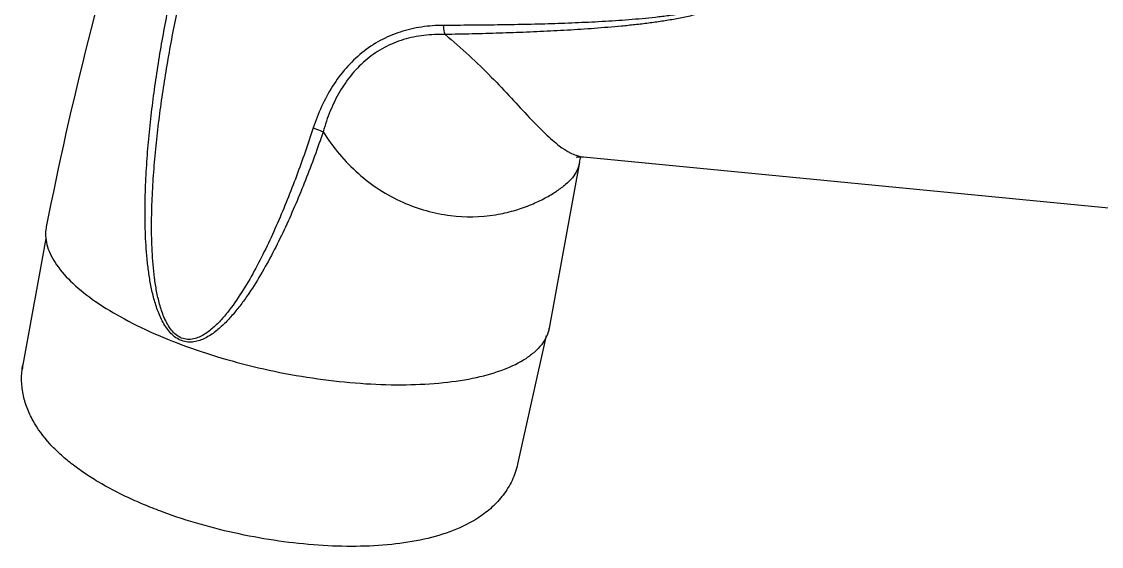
# Model space of a CAD drawing. Extents: x -7342 to 109, y -2713 to 214.
# Drawn here: x -5437.5 to -5369.7, y -2431.9 to -2399 of the extents above; entities that cross this region are included whole.
import ezdxf

# ---------------------------------------------------------------- set-up
doc = ezdxf.new("R2010")
doc.units = 0
doc.header["$LTSCALE"] = 7
doc.layers.get('0').update_dxf_attribs({"color": 2, "linetype": 'CONTINUOUS'})

msp = doc.modelspace()

# ---------------------------------------------------------------- linework, layer by layer
at = {"color": 7, "linetype": 'Continuous'}
for p, q in [((-5402.45395, -2407.82065), (-5402.37512, -2407.49663)), ((-5402.19114, -2407.49643), (-5402.19007, -2407.49654)), ((-5402.19004, -2407.49654), (-5332.22932, -2414.26434)), ((-5402.45413, -2407.82177), (-5404.3454, -2418.24033)), ((-5402.45395, -2407.82064), (-5402.45413, -2407.82179)), ((-5435.94174, -2412.60651), (-5437.38188, -2420.53539)), ((-5404.54782, -2418.6944), (-5406.33376, -2426.78118))]:
    msp.add_line(p, q, dxfattribs=at)
msp.add_lwpolyline([(-5402.63437, -2407.49575), (-5402.66514, -2407.50901), (-5402.58435, -2407.49686), (-5402.19109, -2407.49644)], dxfattribs=at)
for centre, radius, start, end in [((-5409.28188, -2401.50445), 9.74483, 279.1603637, 280.2605661), ((-5433.66797, -2412.33198), 2.2881, 168.8637318, 173.0787965), ((-5406.58335, -2417.7805), 2.2847, 347.0538389, 348.3889269), ((-5435.14656, -2420.94078), 2.27177, 169.720863, 176.8940362)]:
    msp.add_arc(centre, radius, start, end, dxfattribs=at)
for points, knots in [([(-5421.79002, -2366.08564), (-5424.93093, -2373.43122), (-5430.45056, -2388.48354), (-5434.36552, -2404.03048), (-5435.91297, -2411.89005)], [0, 0, 0, 0, 3137.91670851, 6284.28983644, 6284.28983644, 6284.28983644, 6284.28983644]), ([(-5418.53516, -2405.91582), (-5418.8829, -2406.93423), (-5419.6177, -2408.95079), (-5420.8676, -2411.90354), (-5422.06887, -2414.2742), (-5423.03922, -2415.8457), (-5423.64222, -2416.69974), (-5424.12323, -2417.31154), (-5424.64089, -2417.88626), (-5425.20496, -2418.40703), (-5425.72857, -2418.77298), (-5426.18677, -2418.98976), (-5426.55182, -2419.09978), (-5426.93633, -2419.13618), (-5427.32648, -2419.07511), (-5427.69599, -2418.90911), (-5428.02278, -2418.65434), (-5428.3002, -2418.33752), (-5428.61155, -2417.86286), (-5428.90786, -2417.21271), (-5429.16493, -2416.39783), (-5429.3535, -2415.56599), (-5429.49123, -2414.72691), (-5429.62204, -2413.60564), (-5429.70717, -2412.20167), (-5429.72095, -2410.52009), (-5429.66668, -2408.84593), (-5429.55745, -2407.18018), (-5429.402, -2405.52311), (-5429.14161, -2403.32806), (-5428.72782, -2400.60518), (-5428.11323, -2397.36886), (-5427.39518, -2394.16737), (-5426.58217, -2391.00152), (-5425.67863, -2387.87312), (-5425.01518, -2385.8103), (-5424.66788, -2384.78642)], [0, 0, 0, 0, 5326.36915081, 10618.37970159, 15863.09304279, 18461.21293598, 19752.02284187, 21035.80459033, 22311.11210279, 23576.19405798, 24829.73182361, 25453.89651075, 26078.36690545, 26707.69970556, 27349.35026541, 28010.18236638, 28690.34329699, 29384.38506168, 30085.40156051, 31493.75469786, 32903.15139697, 34309.41608509, 35711.66313744, 37109.91945505, 39895.22860112, 42668.18005342, 45430.62300132, 48183.96208289, 50929.25295461, 53667.29141336, 59123.64103894, 64556.76307152, 69968.63943228, 75360.30912917, 80732.02997302, 86083.27925753, 86083.27925753, 86083.27925753, 86083.27925753]), ([(-5419.15914, -2405.67263), (-5419.49002, -2406.68649), (-5420.01365, -2408.19622), (-5420.77982, -2410.17986), (-5421.3911, -2411.64413), (-5422.04609, -2413.08188), (-5422.75397, -2414.48509), (-5423.5291, -2415.83965), (-5424.25331, -2416.9116), (-5424.905, -2417.70286), (-5425.43945, -2418.24309), (-5425.94269, -2418.62644), (-5426.39193, -2418.84935), (-5426.75592, -2418.95311), (-5427.14303, -2418.96083), (-5427.52382, -2418.83934), (-5427.8568, -2418.59959), (-5428.2224, -2418.17627), (-5428.54752, -2417.54506), (-5428.81224, -2416.74155), (-5428.99724, -2415.91713), (-5429.12654, -2415.08565), (-5429.21446, -2414.2517), (-5429.28838, -2413.14107), (-5429.31588, -2411.75453), (-5429.27447, -2410.09651), (-5429.17501, -2408.44697), (-5429.02812, -2406.8061), (-5428.84092, -2405.17375), (-5428.54461, -2403.01075), (-5428.09581, -2400.32664), (-5427.45111, -2397.13455), (-5426.71252, -2393.9741), (-5425.88722, -2390.84571), (-5424.97895, -2387.75066), (-5424.3176, -2385.70781), (-5423.97271, -2384.69299)], [0, 0, 0, 0, 5332.73021731, 7987.16737879, 10632.05169627, 13265.69815367, 15885.61722017, 18487.88672505, 21065.67590384, 22342.52990057, 23608.25478265, 24860.30655614, 25483.1302339, 26106.6222686, 26738.37441888, 27390.40868969, 28068.00531696, 28763.51411001, 30170.58679541, 31581.41402636, 32988.24260921, 34390.03709049, 35787.10881221, 37179.98000384, 39954.77318322, 42717.84710749, 45471.26103507, 48216.46542734, 50954.51193208, 53686.1811557, 59132.40567563, 64558.75087478, 69967.23046784, 75359.02627681, 80734.67102604, 86094.07863867, 86094.07863867, 86094.07863867, 86094.07863867]), ([(-5401.07098, -2392.94285), (-5400.51143, -2393.13118), (-5399.39376, -2393.51818), (-5398.0072, -2394.03604), (-5396.9067, -2394.48262), (-5396.08621, -2394.83961), (-5395.41072, -2395.16133), (-5394.87859, -2395.44058), (-5394.48441, -2395.66472), (-5394.09834, -2395.90799), (-5393.72581, -2396.17831), (-5393.43655, -2396.43715), (-5393.23572, -2396.67786), (-5393.11201, -2396.8818), (-5393.03889, -2397.11017), (-5393.05309, -2397.4206), (-5393.23029, -2397.6783), (-5393.44953, -2397.86311), (-5393.68557, -2398.0206), (-5394.0012, -2398.17939), (-5394.39472, -2398.3341), (-5394.79692, -2398.46427), (-5395.20458, -2398.57677), (-5395.7534, -2398.70878), (-5396.44618, -2398.84727), (-5397.28336, -2398.9847), (-5398.12467, -2399.10092), (-5398.96883, -2399.20078), (-5399.81505, -2399.28754), (-5400.94567, -2399.38884), (-5402.3618, -2399.49294), (-5404.06372, -2399.59124), (-5405.76765, -2399.66878), (-5407.47293, -2399.72962), (-5409.17914, -2399.77664), (-5410.31695, -2399.80022), (-5410.88594, -2399.81034)], [0, 0, 0, 0, 5603.87492365, 11225.76995079, 14046.34115801, 16875.86505071, 19717.84193259, 21145.46751634, 22579.12916015, 24020.93055699, 25474.30266501, 26944.94671228, 27690.33573864, 28442.99288831, 29196.78954384, 29933.36412778, 31315.13778806, 31991.50350935, 32663.18334884, 34000.67603988, 35336.8716183, 36673.57499287, 38011.27321668, 39350.06273039, 42030.56657153, 44714.69276737, 47401.74925041, 50091.19181655, 52782.5964589, 55475.63252748, 60865.53829798, 66259.42174342, 71656.19662567, 77055.08714947, 82455.51741189, 87857.04384908, 87857.04384908, 87857.04384908, 87857.04384908]), ([(-5401.16484, -2393.33703), (-5400.60793, -2393.50966), (-5399.49516, -2393.86385), (-5398.11252, -2394.33622), (-5397.01321, -2394.74225), (-5396.1924, -2395.06597), (-5395.51484, -2395.357), (-5394.97925, -2395.6092), (-5394.58129, -2395.8114), (-5394.18978, -2396.03083), (-5393.87292, -2396.23384), (-5393.63033, -2396.4155), (-5393.45613, -2396.56547), (-5393.2959, -2396.73397), (-5393.16226, -2396.92741), (-5393.10034, -2397.11824), (-5393.10626, -2397.27418), (-5393.14883, -2397.4179), (-5393.25361, -2397.56968), (-5393.46834, -2397.75551), (-5393.77717, -2397.92562), (-5394.16681, -2398.07949), (-5394.56714, -2398.20343), (-5394.97331, -2398.30719), (-5395.38338, -2398.39631), (-5395.9339, -2398.5002), (-5396.62679, -2398.60796), (-5397.46233, -2398.71321), (-5398.30082, -2398.80065), (-5399.14134, -2398.87432), (-5399.98333, -2398.93693), (-5401.10769, -2399.00827), (-5402.51512, -2399.07839), (-5404.20575, -2399.13998), (-5405.89775, -2399.18397), (-5407.59066, -2399.21378), (-5409.28415, -2399.23188), (-5410.41332, -2399.23735), (-5410.97795, -2399.23868)], [0, 0, 0, 0, 5915.50283247, 11847.24724649, 14821.78508732, 17804.40921888, 20798.33296389, 22301.34843246, 23809.93296754, 25326.13782217, 26853.48487193, 27623.49224115, 28399.41234796, 29183.09718829, 29976.6775284, 30771.05730439, 31163.02226172, 31543.51405042, 32277.70223399, 32994.57028589, 34411.84332564, 35826.73731789, 37242.61112408, 38660.03785466, 40079.00855813, 41499.37460966, 44343.54034669, 47191.58943115, 50042.65946914, 52896.12915331, 55751.54174285, 58608.54982991, 64326.28099243, 70047.802455, 75772.0416166, 81498.24065705, 87225.84095746, 92954.41819951, 92954.41819951, 92954.41819951, 92954.41819951]), ([(-5410.97795, -2399.23868), (-5411.43938, -2399.23975), (-5412.36028, -2399.30416), (-5413.70722, -2399.61434), (-5414.97783, -2400.15543), (-5416.13111, -2400.926), (-5417.13588, -2401.90155), (-5418.26656, -2403.43212), (-5418.8606, -2404.75804), (-5419.15914, -2405.67263)], [0, 0, 0, 0, 2333.16018416, 4648.6229777, 6957.563748, 9276.76340913, 11621.77180823, 14002.02970583, 18866.66542219, 18866.66542219, 18866.66542219, 18866.66542219]), ([(-5410.88594, -2399.81034), (-5410.89739, -2399.76541), (-5410.94047, -2399.57708), (-5410.96647, -2399.385), (-5410.97795, -2399.23868)], [0, 0, 0, 0, 1562.92891669, 6509.92554904, 6509.92554904, 6509.92554904, 6509.92554904]), ([(-5410.88594, -2399.81034), (-5411.32727, -2399.79528), (-5412.2091, -2399.82656), (-5413.50216, -2400.0895), (-5414.71888, -2400.5891), (-5415.81357, -2401.32458), (-5416.75145, -2402.26768), (-5417.51915, -2403.37452), (-5418.11925, -2404.60185), (-5418.41251, -2405.47145), (-5418.53516, -2405.91581)], [0, 0, 0, 0, 2676.31826026, 5324.00183409, 7956.45832898, 10595.66654739, 13262.70036076, 15970.28109578, 18722.87608087, 21516.67380509, 21516.67380509, 21516.67380509, 21516.67380509]), ([(-5410.88594, -2399.81034), (-5410.36911, -2400.2308), (-5409.37756, -2401.09544), (-5408.0036, -2402.44292), (-5406.76597, -2403.75885), (-5405.66199, -2404.96006), (-5404.80998, -2405.84373), (-5404.17318, -2406.43046), (-5403.44215, -2407.03244), (-5402.75121, -2407.44193), (-5402.1911, -2407.49644)], [0, 0, 0, 0, 3708.45577335, 7316.60938359, 10707.30678946, 13762.82688443, 16396.46561272, 17541.43282603, 18571.41856081, 21703.7714413, 21703.7714413, 21703.7714413, 21703.7714413]), ([(-5418.53516, -2405.91582), (-5418.58936, -2405.89856), (-5418.80106, -2405.82745), (-5419.00848, -2405.74337), (-5419.15914, -2405.67263)], [0, 0, 0, 0, 1652.43414602, 6487.77459881, 6487.77459881, 6487.77459881, 6487.77459881]), ([(-5418.53516, -2405.91582), (-5418.22933, -2406.40418), (-5417.55552, -2407.33695), (-5416.36257, -2408.56657), (-5415.01916, -2409.58419), (-5413.12728, -2410.60712), (-5410.66277, -2411.30336), (-5408.65779, -2411.27453), (-5407.73052, -2411.125)], [0, 0, 0, 0, 2258.63120503, 4493.4607852, 6691.61192538, 8837.46424206, 12896.91495267, 16578.55431651, 16578.55431651, 16578.55431651, 16578.55431651]), ([(-5402.45413, -2407.82177), (-5402.4822, -2407.99959), (-5402.58446, -2408.35145), (-5402.89264, -2408.82854), (-5403.33666, -2409.25859), (-5403.68915, -2409.51354), (-5403.88396, -2409.64176)], [0, 0, 0, 0, 2648.53566655, 5307.93744512, 8262.17610307, 11693.33601835, 11693.33601835, 11693.33601835, 11693.33601835]), ([(-5407.54608, -2411.09344), (-5407.17786, -2411.02679), (-5406.47361, -2410.85683), (-5405.49347, -2410.50361), (-5404.63636, -2410.09849), (-5404.11864, -2409.79624), (-5403.88396, -2409.64176)], [0, 0, 0, 0, 3306.67839197, 6385.00510206, 9190.79923396, 11673.45776656, 11673.45776656, 11673.45776656, 11673.45776656]), ([(-5435.93939, -2412.05625), (-5435.96064, -2412.2313), (-5435.96228, -2412.59736), (-5435.84445, -2413.15301), (-5435.60957, -2413.7193), (-5435.1212, -2414.5222), (-5434.20573, -2415.52417), (-5432.76119, -2416.65344), (-5430.95558, -2417.73818), (-5428.83887, -2418.74741), (-5426.47015, -2419.65227), (-5423.9176, -2420.42604), (-5421.25519, -2421.04597), (-5418.56043, -2421.49389), (-5415.91181, -2421.7569), (-5413.38616, -2421.8277), (-5411.05646, -2421.70486), (-5408.9877, -2421.39242), (-5407.23772, -2420.90021), (-5406.22361, -2420.41658), (-5405.79966, -2420.13751)], [0, 0, 0, 0, 722.00973788, 1484.34681641, 2311.2792355, 3220.1886318, 5320.33823972, 7822.17189021, 10707.47807555, 13927.19850374, 17412.21714134, 21080.0867354, 24840.05024284, 28597.37651062, 32257.46499464, 35729.90042782, 38932.89675615, 41798.05395221, 44278.10530362, 46356.33423415, 46356.33423415, 46356.33423415, 46356.33423415]), ([(-5404.35672, -2418.29235), (-5404.39704, -2418.46776), (-5404.52332, -2418.81871), (-5404.83541, -2419.30516), (-5405.26646, -2419.75407), (-5405.61153, -2420.01367), (-5405.79966, -2420.13751)], [0, 0, 0, 0, 2646.475984, 5426.43140056, 8438.65904373, 11750.21391212, 11750.21391212, 11750.21391212, 11750.21391212]), ([(-5408.76752, -2430.12637), (-5409.26901, -2430.45648), (-5410.38683, -2431.00868), (-5412.24053, -2431.54565), (-5414.28847, -2431.86079), (-5416.51333, -2431.97481), (-5418.87867, -2431.89695), (-5421.33083, -2431.63344), (-5423.80597, -2431.19311), (-5426.236, -2430.58844), (-5428.19055, -2429.95348), (-5429.6769, -2429.3724), (-5431.05323, -2428.76718), (-5432.34214, -2428.09633), (-5433.52177, -2427.35012), (-5434.32049, -2426.7719), (-5435.04809, -2426.16008), (-5435.9111, -2425.30212), (-5436.63492, -2424.33099), (-5437.14148, -2423.24566), (-5437.39177, -2422.37199), (-5437.48878, -2421.45633), (-5437.43711, -2420.83945), (-5437.38188, -2420.53539)], [0, 0, 0, 0, 2854.19276255, 5875.00942625, 9145.8418361, 12682.64354519, 16451.43349078, 20385.13672702, 24397.406106, 28393.60232044, 32280.72140998, 34157.62831301, 35978.3676382, 39427.28456619, 41051.57203471, 42610.64460636, 44111.62168073, 45565.40003717, 48392.79600646, 49807.45526167, 51240.62910575, 52692.89304824, 54162.03878911, 54162.03878911, 54162.03878911, 54162.03878911]), ([(-5406.33376, -2426.78118), (-5406.37283, -2426.95812), (-5406.47052, -2427.30641), (-5406.6739, -2427.8074), (-5406.92851, -2428.28025), (-5407.32642, -2428.8648), (-5407.92279, -2429.51072), (-5408.47807, -2429.93584), (-5408.76752, -2430.12637)], [0, 0, 0, 0, 2171.12131976, 4323.15116501, 6466.03721329, 8593.31331934, 12782.6593951, 16934.67589062, 16934.67589062, 16934.67589062, 16934.67589062])]:
    msp.add_open_spline(points, degree=3, knots=knots, dxfattribs=at)

doc.saveas('drawing.dxf')
